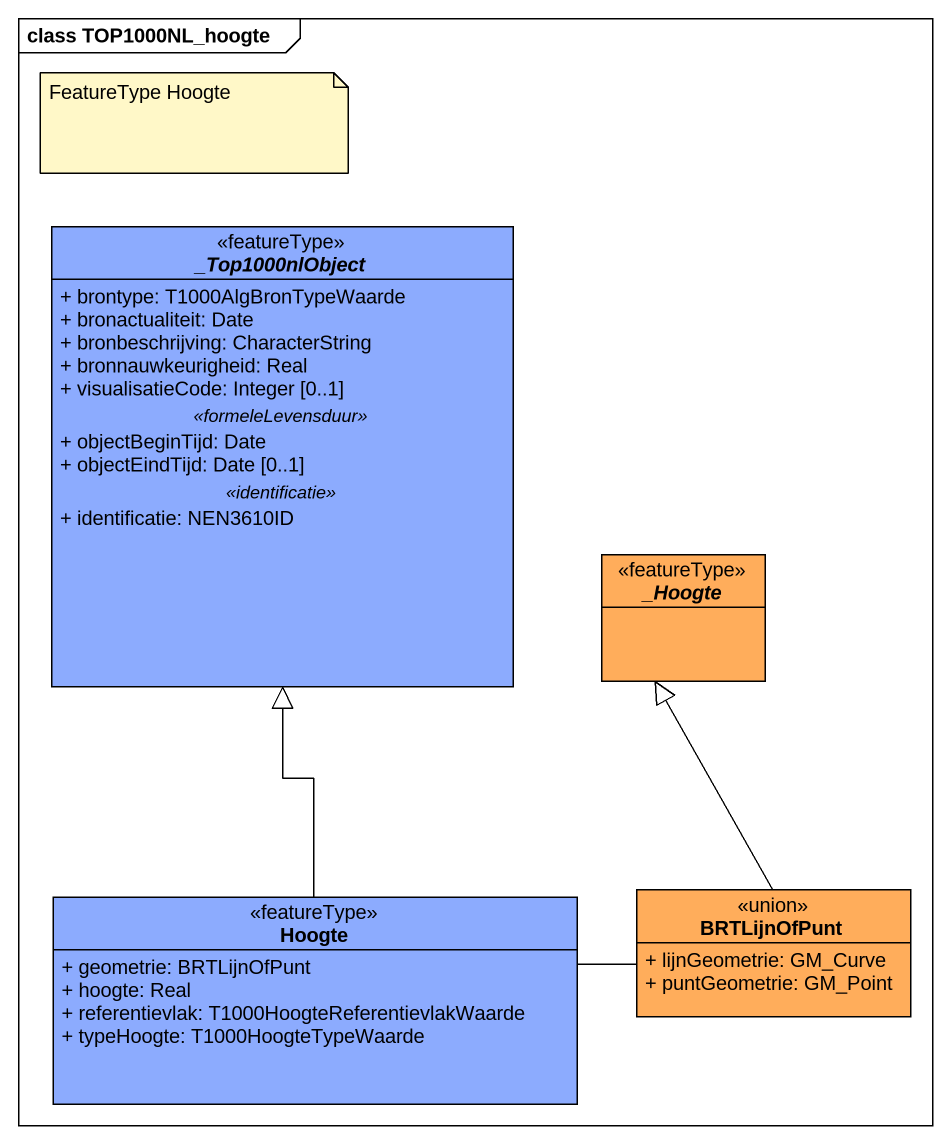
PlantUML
@startuml
mainframe class TOP1000NL_hoogte
hide circle
hide empty members
skinparam classAttributeIconSize 0
abstract class "_Top1000nlObject" as Top1000nlObject <<featureType>> #8CABFE {
  + brontype: T1000AlgBronTypeWaarde
  + bronactualiteit: Date
  + bronbeschrijving: CharacterString
  + bronnauwkeurigheid: Real
  + visualisatieCode: Integer [0..1]
  .. <<formeleLevensduur>> ..
  + objectBeginTijd: Date
  + objectEindTijd: Date [0..1]
  .. <<identificatie>> ..
  + identificatie: NEN3610ID
}
abstract class "_Hoogte" as Hoogte <<featureType>> #FFAD5B
class "Hoogte" as Hoogte_2 <<featureType>> #8CABFE {
  + geometrie: BRTLijnOfPunt
  + hoogte: Real
  + referentievlak: T1000HoogteReferentievlakWaarde
  + typeHoogte: T1000HoogteTypeWaarde
}
class BRTLijnOfPunt <<union>> #FFAD5B {
  + lijnGeometrie: GM_Curve
  + puntGeometrie: GM_Point
}
Hoogte_2 -up-|> Top1000nlObject
Hoogte_2 -up-|> Hoogte
note as N1
  FeatureType Hoogte
end note
@enduml
